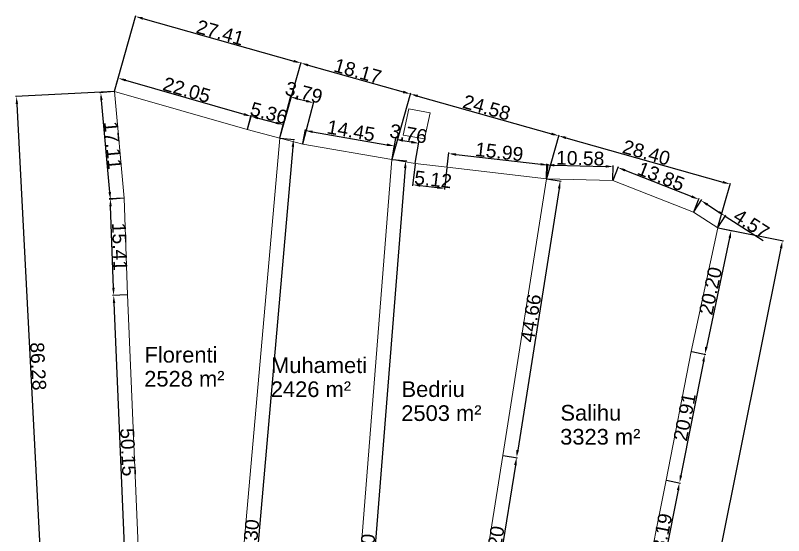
# Model space of a CAD drawing. Header units: metres. Extents: x 7518859 to 7519712, y 4697831 to 4698456.
# Drawn here: x 7519407.7 to 7519530.3, y 4697918 to 4698001 of the extents above; entities that cross this region are included whole.
import ezdxf

# ---------------------------------------------------------------- set-up
doc = ezdxf.new("R2010")
doc.units = ezdxf.units.M
doc.header["$PDMODE"] = 32
doc.header["$PDSIZE"] = 0.75
doc.layers.get('Defpoints').update_dxf_attribs({"lineweight": 0})
for name, color, linetype, lineweight in [('koshi', 33, 'Continuous', 0), ('Nr Parceles Baze', 7, 'Continuous', 0), ('Parc-Re', 1, 'Continuous', 0), ('YourDimensionLayer', 7, 'Continuous', 0)]:
    doc.layers.add(name, color=color, linetype=linetype, lineweight=lineweight)
doc.styles.get("Standard").update_dxf_attribs({"font": 'arial.ttf'})
doc.dimstyles.get("Standard").update_dxf_attribs({"dimtxt": 2.2, "dimasz": 1.2, "dimexe": 0.18, "dimexo": 0.0625, "dimgap": 0.09, "dimtad": 1, "dimzin": 0, "dimdsep": 46, "dimtxsty": 'Standard', "dimcen": 0, "dimadec": 0, "dimazin": 0, "dimtfac": 1, "dimtofl": 0, "dimtmove": 0, "dimatfit": 3, "dimfxl": 1, "dimtolj": 1, "dimtzin": 0, "dimarcsym": 0})

# ---------------------------------------------------------------- blocks, each defined once
blk = doc.blocks.new('*D158')
at = {"layer": 'Defpoints', "color": 0, "transparency": 16777216}
for p in [(7519515.59, 4697947.41), (7519511.55, 4697926.89), (7519513.71, 4697926.47)]:
    blk.add_point(p, dxfattribs=at)
at = {"layer": 'YourDimensionLayer', "color": 0, "lineweight": -2, "transparency": 16777216}
for p, q in [((7519515.65, 4697947.39), (7519517.93, 4697946.95)), ((7519517.52, 4697945.8), (7519513.94, 4697927.64)), ((7519511.62, 4697926.88), (7519513.89, 4697926.43))]:
    blk.add_line(p, q, dxfattribs=at)
at = {"layer": 'YourDimensionLayer', "color": 0, "transparency": 16777216}
for points in [[(7519517.32, 4697945.84), (7519517.72, 4697945.76), (7519517.75, 4697946.98)], [(7519513.75, 4697927.68), (7519514.14, 4697927.6), (7519513.71, 4697926.47)]]:
    blk.add_solid(points, dxfattribs=at)
at = {"layer": 'YourDimensionLayer', "color": 0, "transparency": 16777216, "insert": (7519514.54, 4697936.96), "char_height": 2.2, "attachment_point": 5, "rotation": 78.8647}
blk.add_mtext('\\A1;20.91', dxfattribs=at)
blk = doc.blocks.new('*D159')
at = {"layer": 'Defpoints', "color": 0, "transparency": 16777216}
for p in [(7519511.55, 4697926.89), (7519508.04, 4697909.05), (7519510.2, 4697908.62)]:
    blk.add_point(p, dxfattribs=at)
at = {"layer": 'YourDimensionLayer', "color": 0, "lineweight": -2, "transparency": 16777216}
for p, q in [((7519511.62, 4697926.88), (7519513.89, 4697926.43)), ((7519513.48, 4697925.29), (7519510.43, 4697909.8)), ((7519508.1, 4697909.03), (7519510.38, 4697908.59))]:
    blk.add_line(p, q, dxfattribs=at)
at = {"layer": 'YourDimensionLayer', "color": 0, "transparency": 16777216}
for points in [[(7519513.28, 4697925.33), (7519513.68, 4697925.25), (7519513.71, 4697926.47)], [(7519510.24, 4697909.84), (7519510.63, 4697909.76), (7519510.2, 4697908.62)]]:
    blk.add_solid(points, dxfattribs=at)
at = {"layer": 'YourDimensionLayer', "color": 0, "transparency": 16777216, "insert": (7519510.77, 4697917.78), "char_height": 2.2, "attachment_point": 5, "rotation": 78.8661}
blk.add_mtext('\\A1;18.19', dxfattribs=at)
blk = doc.blocks.new('*D168')
at = {"layer": 'Defpoints', "color": 0, "transparency": 16777216}
for p in [(7519503.13, 4697976.9), (7519492.5, 4697974.94), (7519503.08, 4697974.7)]:
    blk.add_point(p, dxfattribs=at)
at = {"layer": 'YourDimensionLayer', "color": 0, "lineweight": -2, "transparency": 16777216}
for p, q in [((7519492.5, 4697975), (7519492.55, 4697977.32)), ((7519493.75, 4697977.11), (7519501.93, 4697976.93)), ((7519503.08, 4697974.76), (7519503.13, 4697977.08))]:
    blk.add_line(p, q, dxfattribs=at)
at = {"layer": 'YourDimensionLayer', "color": 0, "transparency": 16777216}
for points in [[(7519493.75, 4697977.31), (7519493.74, 4697976.91), (7519492.55, 4697977.14)], [(7519501.93, 4697977.13), (7519501.92, 4697976.73), (7519503.13, 4697976.9)]]:
    blk.add_solid(points, dxfattribs=at)
at = {"layer": 'YourDimensionLayer', "color": 0, "transparency": 16777216, "insert": (7519497.87, 4697978.23), "char_height": 2.2, "attachment_point": 5, "rotation": 358.7005}
blk.add_mtext('\\A1;10.58', dxfattribs=at)
blk = doc.blocks.new('*D169')
at = {"layer": 'Defpoints', "color": 0, "transparency": 16777216}
for p in [(7519503.08, 4697974.7), (7519516.77, 4697971.68), (7519515.97, 4697969.63)]:
    blk.add_point(p, dxfattribs=at)
at = {"layer": 'YourDimensionLayer', "color": 0, "lineweight": -2, "transparency": 16777216}
for p, q in [((7519503.1, 4697974.76), (7519503.95, 4697976.92)), ((7519505, 4697976.31), (7519515.66, 4697972.12)), ((7519515.99, 4697969.69), (7519516.84, 4697971.85))]:
    blk.add_line(p, q, dxfattribs=at)
at = {"layer": 'YourDimensionLayer', "color": 0, "transparency": 16777216}
for points in [[(7519505.07, 4697976.5), (7519504.93, 4697976.12), (7519503.88, 4697976.75)], [(7519515.73, 4697972.3), (7519515.58, 4697971.93), (7519516.77, 4697971.68)]]:
    blk.add_solid(points, dxfattribs=at)
at = {"layer": 'YourDimensionLayer', "color": 0, "transparency": 16777216, "insert": (7519510.77, 4697975.34), "char_height": 2.2, "attachment_point": 5, "rotation": 338.5289}
blk.add_mtext('\\A1;13.85', dxfattribs=at)
blk = doc.blocks.new('*D170')
at = {"layer": 'Defpoints', "color": 0, "transparency": 16777216}
for p in [(7519515.97, 4697969.63), (7519521, 4697969.01), (7519519.81, 4697967.16)]:
    blk.add_point(p, dxfattribs=at)
at = {"layer": 'YourDimensionLayer', "color": 0, "lineweight": -2, "transparency": 16777216}
for p, q in [((7519516, 4697969.68), (7519517.26, 4697971.63)), ((7519518.17, 4697970.83), (7519519.99, 4697969.65)), ((7519519.85, 4697967.21), (7519521.1, 4697969.16)), ((7519521, 4697969.01), (7519527.04, 4697965.12))]:
    blk.add_line(p, q, dxfattribs=at)
at = {"layer": 'YourDimensionLayer', "color": 0, "transparency": 16777216}
for points in [[(7519518.28, 4697971), (7519518.06, 4697970.66), (7519517.16, 4697971.48)], [(7519520.1, 4697969.82), (7519519.89, 4697969.49), (7519521, 4697969.01)]]:
    blk.add_solid(points, dxfattribs=at)
at = {"layer": 'YourDimensionLayer', "color": 0, "transparency": 16777216, "insert": (7519525.18, 4697967.75), "char_height": 2.2, "attachment_point": 5, "rotation": 327.2136}
blk.add_mtext('\\A1;4.57', dxfattribs=at)
blk = doc.blocks.new('*D171')
at = {"layer": 'Defpoints', "color": 0, "transparency": 16777216}
for p in [(7519519.81, 4697967.16), (7519515.59, 4697947.41), (7519517.74, 4697946.95)]:
    blk.add_point(p, dxfattribs=at)
at = {"layer": 'YourDimensionLayer', "color": 0, "lineweight": -2, "transparency": 16777216}
for p, q in [((7519519.87, 4697967.14), (7519522.14, 4697966.66)), ((7519521.71, 4697965.52), (7519517.99, 4697948.12)), ((7519515.65, 4697947.39), (7519517.92, 4697946.91))]:
    blk.add_line(p, q, dxfattribs=at)
at = {"layer": 'YourDimensionLayer', "color": 0, "transparency": 16777216}
for points in [[(7519521.52, 4697965.56), (7519521.91, 4697965.48), (7519521.96, 4697966.7)], [(7519517.8, 4697948.16), (7519518.19, 4697948.08), (7519517.74, 4697946.95)]]:
    blk.add_solid(points, dxfattribs=at)
at = {"layer": 'YourDimensionLayer', "color": 0, "transparency": 16777216, "insert": (7519518.67, 4697957.07), "char_height": 2.2, "attachment_point": 5, "rotation": 77.9389}
blk.add_mtext('\\A1;20.20', dxfattribs=at)
blk = doc.blocks.new('*D172')
at = {"layer": 'Defpoints', "color": 0, "transparency": 16777216}
for p in [(7519492.5, 4697974.94), (7519485.53, 4697930.83), (7519487.7, 4697930.49)]:
    blk.add_point(p, dxfattribs=at)
at = {"layer": 'YourDimensionLayer', "color": 0, "lineweight": -2, "transparency": 16777216}
for p, q in [((7519492.56, 4697974.93), (7519494.85, 4697974.57)), ((7519494.48, 4697973.41), (7519487.89, 4697931.67)), ((7519485.59, 4697930.82), (7519487.88, 4697930.46))]:
    blk.add_line(p, q, dxfattribs=at)
at = {"layer": 'YourDimensionLayer', "color": 0, "transparency": 16777216}
for points in [[(7519494.29, 4697973.44), (7519494.68, 4697973.38), (7519494.67, 4697974.6)], [(7519487.69, 4697931.7), (7519488.09, 4697931.64), (7519487.7, 4697930.49)]]:
    blk.add_solid(points, dxfattribs=at)
at = {"layer": 'YourDimensionLayer', "color": 0, "transparency": 16777216, "insert": (7519489.99, 4697952.73), "char_height": 2.2, "attachment_point": 5, "rotation": 81.0209}
blk.add_mtext('\\A1;44.66', dxfattribs=at)
blk = doc.blocks.new('*D173')
at = {"layer": 'Defpoints', "color": 0, "transparency": 16777216}
for p in [(7519485.53, 4697930.83), (7519480.77, 4697901.01), (7519482.94, 4697900.66)]:
    blk.add_point(p, dxfattribs=at)
at = {"layer": 'YourDimensionLayer', "color": 0, "lineweight": -2, "transparency": 16777216}
for p, q in [((7519485.59, 4697930.82), (7519487.88, 4697930.46)), ((7519487.51, 4697929.3), (7519483.13, 4697901.85)), ((7519480.83, 4697901), (7519483.12, 4697900.63))]:
    blk.add_line(p, q, dxfattribs=at)
at = {"layer": 'YourDimensionLayer', "color": 0, "transparency": 16777216}
for points in [[(7519487.31, 4697929.33), (7519487.71, 4697929.27), (7519487.7, 4697930.48)], [(7519482.93, 4697901.88), (7519483.33, 4697901.81), (7519482.94, 4697900.66)]]:
    blk.add_solid(points, dxfattribs=at)
at = {"layer": 'YourDimensionLayer', "color": 0, "transparency": 16777216, "insert": (7519484.12, 4697915.76), "char_height": 2.2, "attachment_point": 5, "rotation": 80.9297}
blk.add_mtext('\\A1;30.20', dxfattribs=at)
blk = doc.blocks.new('*D177')
at = {"layer": 'Defpoints', "color": 0, "transparency": 16777216}
for p in [(7519472.09, 4697980.62), (7519467.83, 4697978.02), (7519471.53, 4697977.37)]:
    blk.add_point(p, dxfattribs=at)
at = {"layer": 'YourDimensionLayer', "color": 0, "lineweight": -2, "transparency": 16777216}
for p, q in [((7519467.84, 4697978.08), (7519468.42, 4697981.44)), ((7519469.58, 4697981.06), (7519470.91, 4697980.83)), ((7519471.54, 4697977.43), (7519472.12, 4697980.8))]:
    blk.add_line(p, q, dxfattribs=at)
at = {"layer": 'YourDimensionLayer', "color": 0, "transparency": 16777216}
for points in [[(7519469.61, 4697981.25), (7519469.54, 4697980.86), (7519468.39, 4697981.26)], [(7519470.95, 4697981.02), (7519470.88, 4697980.63), (7519472.09, 4697980.62)]]:
    blk.add_solid(points, dxfattribs=at)
at = {"layer": 'YourDimensionLayer', "color": 0, "transparency": 16777216, "insert": (7519470.45, 4697982.14), "char_height": 2.2, "attachment_point": 5, "rotation": 350.1311}
blk.add_mtext('\\A1;3.76', dxfattribs=at)
blk = doc.blocks.new('*D178')
at = {"layer": 'Defpoints', "color": 0, "transparency": 16777216}
for p in [(7519471.53, 4697977.37), (7519476.61, 4697976.78), (7519476.22, 4697973.42)]:
    blk.add_point(p, dxfattribs=at)
at = {"layer": 'YourDimensionLayer', "color": 0, "lineweight": -2, "transparency": 16777216}
for p, q in [((7519471.52, 4697977.31), (7519471.12, 4697973.83)), ((7519476.6, 4697976.72), (7519476.2, 4697973.24)), ((7519472.33, 4697973.87), (7519475.03, 4697973.55))]:
    blk.add_line(p, q, dxfattribs=at)
at = {"layer": 'YourDimensionLayer', "color": 0, "transparency": 16777216}
for points in [[(7519472.35, 4697974.07), (7519472.31, 4697973.67), (7519471.14, 4697974.01)], [(7519475.05, 4697973.75), (7519475, 4697973.36), (7519476.22, 4697973.42)]]:
    blk.add_solid(points, dxfattribs=at)
at = {"layer": 'YourDimensionLayer', "color": 0, "transparency": 16777216, "insert": (7519474.39, 4697974.85), "char_height": 2.2, "attachment_point": 5, "rotation": 353.389}
blk.add_mtext('\\A1;5.12', dxfattribs=at)
blk = doc.blocks.new('*D179')
at = {"layer": 'Defpoints', "color": 0, "transparency": 16777216}
for p in [(7519476.61, 4697976.78), (7519492.75, 4697977.13), (7519492.5, 4697974.94)]:
    blk.add_point(p, dxfattribs=at)
at = {"layer": 'YourDimensionLayer', "color": 0, "lineweight": -2, "transparency": 16777216}
for p, q in [((7519476.62, 4697976.85), (7519476.88, 4697979.15)), ((7519478.06, 4697978.83), (7519491.56, 4697977.27)), ((7519492.51, 4697975), (7519492.77, 4697977.31))]:
    blk.add_line(p, q, dxfattribs=at)
at = {"layer": 'YourDimensionLayer', "color": 0, "transparency": 16777216}
for points in [[(7519478.08, 4697979.03), (7519478.03, 4697978.63), (7519476.86, 4697978.97)], [(7519491.58, 4697977.46), (7519491.54, 4697977.07), (7519492.75, 4697977.13)]]:
    blk.add_solid(points, dxfattribs=at)
at = {"layer": 'YourDimensionLayer', "color": 0, "transparency": 16777216, "insert": (7519484.95, 4697979.25), "char_height": 2.2, "attachment_point": 5, "rotation": 353.3868}
blk.add_mtext('\\A1;15.99', dxfattribs=at)
blk = doc.blocks.new('*D180')
at = {"layer": 'Defpoints', "color": 0, "transparency": 16777216}
for p in [(7519467.83, 4697978.02), (7519457.62, 4697849.42), (7519459.81, 4697849.24)]:
    blk.add_point(p, dxfattribs=at)
at = {"layer": 'YourDimensionLayer', "color": 0, "lineweight": -2, "transparency": 16777216}
for p, q in [((7519467.89, 4697978.01), (7519470.2, 4697977.83)), ((7519469.93, 4697976.65), (7519459.91, 4697850.44)), ((7519457.68, 4697849.41), (7519459.99, 4697849.23))]:
    blk.add_line(p, q, dxfattribs=at)
at = {"layer": 'YourDimensionLayer', "color": 0, "transparency": 16777216}
for points in [[(7519469.73, 4697976.66), (7519470.13, 4697976.63), (7519470.02, 4697977.84)], [(7519459.71, 4697850.46), (7519460.11, 4697850.43), (7519459.81, 4697849.24)]]:
    blk.add_solid(points, dxfattribs=at)
at = {"layer": 'YourDimensionLayer', "color": 0, "transparency": 16777216, "insert": (7519463.71, 4697913.64), "char_height": 2.2, "attachment_point": 5, "rotation": 85.4612}
blk.add_mtext('\\A1;129.00', dxfattribs=at)
blk = doc.blocks.new('*D184')
at = {"layer": 'Defpoints', "color": 0, "transparency": 16777216}
for p in [(7519455.3, 4697987.07), (7519449.92, 4697981.45), (7519453.59, 4697980.49)]:
    blk.add_point(p, dxfattribs=at)
at = {"layer": 'YourDimensionLayer', "color": 0, "lineweight": -2, "transparency": 16777216}
for p, q in [((7519449.94, 4697981.51), (7519451.68, 4697988.2)), ((7519452.8, 4697987.72), (7519454.14, 4697987.37)), ((7519453.6, 4697980.55), (7519455.35, 4697987.24))]:
    blk.add_line(p, q, dxfattribs=at)
at = {"layer": 'YourDimensionLayer', "color": 0, "transparency": 16777216}
for points in [[(7519452.85, 4697987.91), (7519452.75, 4697987.53), (7519451.63, 4697988.02)], [(7519454.19, 4697987.56), (7519454.09, 4697987.18), (7519455.3, 4697987.07)]]:
    blk.add_solid(points, dxfattribs=at)
at = {"layer": 'YourDimensionLayer', "color": 0, "transparency": 16777216, "insert": (7519453.77, 4697988.72), "char_height": 2.2, "attachment_point": 5, "rotation": 345.3989}
blk.add_mtext('\\A1;3.79', dxfattribs=at)
blk = doc.blocks.new('*D185')
at = {"layer": 'Defpoints', "color": 0, "transparency": 16777216}
for p in [(7519453.59, 4697980.49), (7519468.21, 4697980.18), (7519467.83, 4697978.02)]:
    blk.add_point(p, dxfattribs=at)
at = {"layer": 'YourDimensionLayer', "color": 0, "lineweight": -2, "transparency": 16777216}
for p, q in [((7519453.6, 4697980.56), (7519454, 4697982.84)), ((7519455.15, 4697982.46), (7519467.02, 4697980.39)), ((7519467.84, 4697978.08), (7519468.24, 4697980.36))]:
    blk.add_line(p, q, dxfattribs=at)
at = {"layer": 'YourDimensionLayer', "color": 0, "transparency": 16777216}
for points in [[(7519455.18, 4697982.65), (7519455.11, 4697982.26), (7519453.97, 4697982.66)], [(7519467.06, 4697980.59), (7519466.99, 4697980.19), (7519468.21, 4697980.18)]]:
    blk.add_solid(points, dxfattribs=at)
at = {"layer": 'YourDimensionLayer', "color": 0, "transparency": 16777216, "insert": (7519461.29, 4697982.62), "char_height": 2.2, "attachment_point": 5, "rotation": 350.1311}
blk.add_mtext('\\A1;14.45', dxfattribs=at)
blk = doc.blocks.new('*D186')
at = {"layer": 'Defpoints', "color": 0, "transparency": 16777216}
for p in [(7519449.92, 4697981.45), (7519438.41, 4697850.65), (7519440.6, 4697850.46)]:
    blk.add_point(p, dxfattribs=at)
at = {"layer": 'YourDimensionLayer', "color": 0, "lineweight": -2, "transparency": 16777216}
for p, q in [((7519449.98, 4697981.44), (7519452.29, 4697981.24)), ((7519452.01, 4697980.06), (7519440.71, 4697851.65)), ((7519438.47, 4697850.65), (7519440.78, 4697850.44))]:
    blk.add_line(p, q, dxfattribs=at)
at = {"layer": 'YourDimensionLayer', "color": 0, "transparency": 16777216}
for points in [[(7519451.81, 4697980.08), (7519452.21, 4697980.04), (7519452.11, 4697981.26)], [(7519440.51, 4697851.67), (7519440.9, 4697851.64), (7519440.6, 4697850.46)]]:
    blk.add_solid(points, dxfattribs=at)
at = {"layer": 'YourDimensionLayer', "color": 0, "transparency": 16777216, "insert": (7519445.15, 4697915.96), "char_height": 2.2, "attachment_point": 5, "rotation": 84.9692}
blk.add_mtext('\\A1;131.30', dxfattribs=at)
blk = doc.blocks.new('*D193')
at = {"layer": 'Defpoints', "color": 0, "transparency": 16777216}
for p in [(7519423.41, 4697956.35), (7519425.61, 4697956.45), (7519427.77, 4697906.34)]:
    blk.add_point(p, dxfattribs=at)
at = {"layer": 'YourDimensionLayer', "color": 0, "lineweight": -2, "transparency": 16777216}
for p, q in [((7519425.55, 4697956.44), (7519423.23, 4697956.34)), ((7519425.52, 4697907.45), (7519423.47, 4697955.15)), ((7519427.71, 4697906.34), (7519425.39, 4697906.24))]:
    blk.add_line(p, q, dxfattribs=at)
at = {"layer": 'YourDimensionLayer', "color": 0, "transparency": 16777216}
for points in [[(7519423.67, 4697955.16), (7519423.27, 4697955.14), (7519423.41, 4697956.35)], [(7519425.72, 4697907.46), (7519425.32, 4697907.44), (7519425.57, 4697906.25)]]:
    blk.add_solid(points, dxfattribs=at)
at = {"layer": 'YourDimensionLayer', "color": 0, "transparency": 16777216, "insert": (7519425.71, 4697931.35), "char_height": 2.2, "attachment_point": 5, "rotation": 272.4686}
blk.add_mtext('\\A1;50.15', dxfattribs=at)
blk = doc.blocks.new('*D194')
at = {"layer": 'Defpoints', "color": 0, "transparency": 16777216}
for p in [(7519422.88, 4697971.77), (7519425.08, 4697971.85), (7519425.61, 4697956.45)]:
    blk.add_point(p, dxfattribs=at)
at = {"layer": 'YourDimensionLayer', "color": 0, "lineweight": -2, "transparency": 16777216}
for p, q in [((7519425.02, 4697971.84), (7519422.7, 4697971.76)), ((7519423.37, 4697957.57), (7519422.92, 4697970.57)), ((7519425.55, 4697956.44), (7519423.23, 4697956.36))]:
    blk.add_line(p, q, dxfattribs=at)
at = {"layer": 'YourDimensionLayer', "color": 0, "transparency": 16777216}
for points in [[(7519423.12, 4697970.58), (7519422.72, 4697970.56), (7519422.88, 4697971.77)], [(7519423.57, 4697957.58), (7519423.17, 4697957.56), (7519423.41, 4697956.37)]]:
    blk.add_solid(points, dxfattribs=at)
at = {"layer": 'YourDimensionLayer', "color": 0, "transparency": 16777216, "insert": (7519424.36, 4697964.11), "char_height": 2.2, "attachment_point": 5, "rotation": 271.9711}
blk.add_mtext('\\A1;15.41', dxfattribs=at)
blk = doc.blocks.new('*D195')
at = {"layer": 'Defpoints', "color": 0, "transparency": 16777216}
for p in [(7519423.54, 4697988.89), (7519421.35, 4697988.69), (7519425.08, 4697971.85)]:
    blk.add_point(p, dxfattribs=at)
at = {"layer": 'YourDimensionLayer', "color": 0, "lineweight": -2, "transparency": 16777216}
for p, q in [((7519423.48, 4697988.88), (7519421.17, 4697988.67)), ((7519422.78, 4697972.84), (7519421.46, 4697987.49)), ((7519425.02, 4697971.84), (7519422.71, 4697971.63))]:
    blk.add_line(p, q, dxfattribs=at)
at = {"layer": 'YourDimensionLayer', "color": 0, "transparency": 16777216}
for points in [[(7519421.66, 4697987.51), (7519421.26, 4697987.47), (7519421.35, 4697988.69)], [(7519422.98, 4697972.86), (7519422.58, 4697972.82), (7519422.89, 4697971.65)]]:
    blk.add_solid(points, dxfattribs=at)
at = {"layer": 'YourDimensionLayer', "color": 0, "transparency": 16777216, "insert": (7519423.31, 4697980.28), "char_height": 2.2, "attachment_point": 5, "rotation": 275.1641}
blk.add_mtext('\\A1;17.11', dxfattribs=at)
blk = doc.blocks.new('*D196')
at = {"layer": 'Defpoints', "color": 0, "transparency": 16777216}
for p in [(7519423.54, 4697988.89), (7519445.34, 4697984.91), (7519444.74, 4697982.8)]:
    blk.add_point(p, dxfattribs=at)
at = {"layer": 'YourDimensionLayer', "color": 0, "lineweight": -2, "transparency": 16777216}
for p, q in [((7519423.56, 4697988.95), (7519424.2, 4697991.17)), ((7519425.3, 4697990.67), (7519444.19, 4697985.24)), ((7519444.75, 4697982.86), (7519445.39, 4697985.09))]:
    blk.add_line(p, q, dxfattribs=at)
at = {"layer": 'YourDimensionLayer', "color": 0, "transparency": 16777216}
for points in [[(7519425.36, 4697990.86), (7519425.25, 4697990.48), (7519424.15, 4697991)], [(7519444.25, 4697985.44), (7519444.13, 4697985.05), (7519445.34, 4697984.91)]]:
    blk.add_solid(points, dxfattribs=at)
at = {"layer": 'YourDimensionLayer', "color": 0, "transparency": 16777216, "insert": (7519435.08, 4697989.12), "char_height": 2.2, "attachment_point": 5, "rotation": 343.9757}
blk.add_mtext('\\A1;22.05', dxfattribs=at)
blk = doc.blocks.new('*D197')
at = {"layer": 'Defpoints', "color": 0, "transparency": 16777216}
for p in [(7519444.74, 4697982.8), (7519450.48, 4697983.58), (7519449.92, 4697981.45)]:
    blk.add_point(p, dxfattribs=at)
at = {"layer": 'YourDimensionLayer', "color": 0, "lineweight": -2, "transparency": 16777216}
for p, q in [((7519444.75, 4697982.86), (7519445.34, 4697985.1)), ((7519446.45, 4697984.63), (7519449.32, 4697983.88)), ((7519449.94, 4697981.51), (7519450.52, 4697983.75))]:
    blk.add_line(p, q, dxfattribs=at)
at = {"layer": 'YourDimensionLayer', "color": 0, "transparency": 16777216}
for points in [[(7519446.5, 4697984.82), (7519446.4, 4697984.43), (7519445.29, 4697984.93)], [(7519449.37, 4697984.07), (7519449.26, 4697983.69), (7519450.48, 4697983.58)]]:
    blk.add_solid(points, dxfattribs=at)
at = {"layer": 'YourDimensionLayer', "color": 0, "transparency": 16777216, "insert": (7519448.19, 4697985.43), "char_height": 2.2, "attachment_point": 5, "rotation": 345.4088}
blk.add_mtext('\\A1;5.36', dxfattribs=at)
blk = doc.blocks.new('*D204')
at = {"layer": 'Defpoints', "color": 0, "transparency": 16777216}
for p in [(7519519.81, 4697967.16), (7519530.15, 4697965.09), (7519495.2, 4697844.21)]:
    blk.add_point(p, dxfattribs=at)
at = {"layer": 'YourDimensionLayer', "color": 0, "lineweight": -2, "transparency": 16777216}
for p, q in [((7519519.87, 4697967.14), (7519530.33, 4697965.05)), ((7519505.77, 4697843.31), (7519529.91, 4697963.91)), ((7519495.26, 4697844.19), (7519505.72, 4697842.1))]:
    blk.add_line(p, q, dxfattribs=at)
at = {"layer": 'YourDimensionLayer', "color": 0, "transparency": 16777216}
for points in [[(7519529.72, 4697963.95), (7519530.11, 4697963.87), (7519530.15, 4697965.09)], [(7519505.58, 4697843.35), (7519505.97, 4697843.27), (7519505.54, 4697842.14)]]:
    blk.add_solid(points, dxfattribs=at)
at = {"layer": 'YourDimensionLayer', "color": 0, "transparency": 16777216, "insert": (7519516.65, 4697903.85), "char_height": 2.2, "attachment_point": 5, "rotation": 78.6811}
blk.add_mtext('\\A1;125.39', dxfattribs=at)
blk = doc.blocks.new('*D205')
at = {"layer": 'Defpoints', "color": 0, "transparency": 16777216}
for p in [(7519453.29, 4697993.41), (7519423.54, 4697988.89), (7519449.92, 4697981.45)]:
    blk.add_point(p, dxfattribs=at)
at = {"layer": 'YourDimensionLayer', "color": 0, "lineweight": -2, "transparency": 16777216}
for p, q in [((7519423.56, 4697988.95), (7519426.96, 4698001.02)), ((7519428.07, 4698000.52), (7519452.14, 4697993.73)), ((7519449.94, 4697981.51), (7519453.34, 4697993.58))]:
    blk.add_line(p, q, dxfattribs=at)
at = {"layer": 'YourDimensionLayer', "color": 0, "transparency": 16777216}
for points in [[(7519428.12, 4698000.71), (7519428.01, 4698000.33), (7519426.91, 4698000.84)], [(7519452.19, 4697993.93), (7519452.08, 4697993.54), (7519453.29, 4697993.41)]]:
    blk.add_solid(points, dxfattribs=at)
at = {"layer": 'YourDimensionLayer', "color": 0, "transparency": 16777216, "insert": (7519440.43, 4697998.28), "char_height": 2.2, "attachment_point": 5, "rotation": 344.2559}
blk.add_mtext('\\A1;27.41', dxfattribs=at)
blk = doc.blocks.new('*D206')
at = {"layer": 'Defpoints', "color": 0, "transparency": 16777216}
for p in [(7519470.78, 4697988.48), (7519449.92, 4697981.45), (7519467.83, 4697978.02)]:
    blk.add_point(p, dxfattribs=at)
at = {"layer": 'YourDimensionLayer', "color": 0, "lineweight": -2, "transparency": 16777216}
for p, q in [((7519449.94, 4697981.51), (7519453.34, 4697993.58)), ((7519454.45, 4697993.08), (7519469.62, 4697988.8)), ((7519467.85, 4697978.08), (7519470.83, 4697988.65))]:
    blk.add_line(p, q, dxfattribs=at)
at = {"layer": 'YourDimensionLayer', "color": 0, "transparency": 16777216}
for points in [[(7519454.5, 4697993.27), (7519454.39, 4697992.89), (7519453.29, 4697993.41)], [(7519469.68, 4697989), (7519469.57, 4697988.61), (7519470.78, 4697988.48)]]:
    blk.add_solid(points, dxfattribs=at)
at = {"layer": 'YourDimensionLayer', "color": 0, "transparency": 16777216, "insert": (7519462.36, 4697992.11), "char_height": 2.2, "attachment_point": 5, "rotation": 344.2559}
blk.add_mtext('\\A1;18.17', dxfattribs=at)
blk = doc.blocks.new('*D207')
at = {"layer": 'Defpoints', "color": 0, "transparency": 16777216}
for p in [(7519494.43, 4697981.81), (7519467.83, 4697978.02), (7519492.5, 4697974.94)]:
    blk.add_point(p, dxfattribs=at)
at = {"layer": 'YourDimensionLayer', "color": 0, "lineweight": -2, "transparency": 16777216}
for p, q in [((7519467.85, 4697978.08), (7519470.83, 4697988.65)), ((7519471.93, 4697988.15), (7519493.28, 4697982.13)), ((7519492.52, 4697975), (7519494.48, 4697981.98))]:
    blk.add_line(p, q, dxfattribs=at)
at = {"layer": 'YourDimensionLayer', "color": 0, "transparency": 16777216}
for points in [[(7519471.99, 4697988.34), (7519471.88, 4697987.96), (7519470.78, 4697988.48)], [(7519493.33, 4697982.33), (7519493.22, 4697981.94), (7519494.43, 4697981.81)]]:
    blk.add_solid(points, dxfattribs=at)
at = {"layer": 'YourDimensionLayer', "color": 0, "transparency": 16777216, "insert": (7519482.94, 4697986.31), "char_height": 2.2, "attachment_point": 5, "rotation": 344.2559}
blk.add_mtext('\\A1;24.58', dxfattribs=at)
blk = doc.blocks.new('*D208')
at = {"layer": 'Defpoints', "color": 0, "transparency": 16777216}
for p in [(7519492.5, 4697974.94), (7519521.77, 4697974.1), (7519519.81, 4697967.16)]:
    blk.add_point(p, dxfattribs=at)
at = {"layer": 'YourDimensionLayer', "color": 0, "lineweight": -2, "transparency": 16777216}
for p, q in [((7519492.52, 4697975), (7519494.48, 4697981.98)), ((7519495.59, 4697981.48), (7519520.62, 4697974.43)), ((7519519.83, 4697967.22), (7519521.82, 4697974.28))]:
    blk.add_line(p, q, dxfattribs=at)
at = {"layer": 'YourDimensionLayer', "color": 0, "transparency": 16777216}
for points in [[(7519495.64, 4697981.68), (7519495.53, 4697981.29), (7519494.43, 4697981.81)], [(7519520.67, 4697974.62), (7519520.56, 4697974.24), (7519521.77, 4697974.1)]]:
    blk.add_solid(points, dxfattribs=at)
at = {"layer": 'YourDimensionLayer', "color": 0, "transparency": 16777216, "insert": (7519508.43, 4697979.12), "char_height": 2.2, "attachment_point": 5, "rotation": 344.2559}
blk.add_mtext('\\A1;28.40', dxfattribs=at)
blk = doc.blocks.new('*D209')
at = {"layer": 'Defpoints', "color": 0, "transparency": 16777216}
for p in [(7519423.54, 4697988.89), (7519412.4, 4697901.91), (7519428.03, 4697902.73)]:
    blk.add_point(p, dxfattribs=at)
at = {"layer": 'YourDimensionLayer', "color": 0, "lineweight": -2, "transparency": 16777216}
for p, q in [((7519423.48, 4697988.88), (7519407.73, 4697988.06)), ((7519407.97, 4697986.87), (7519412.33, 4697903.11)), ((7519427.97, 4697902.72), (7519412.22, 4697901.9))]:
    blk.add_line(p, q, dxfattribs=at)
at = {"layer": 'YourDimensionLayer', "color": 0, "transparency": 16777216}
for points in [[(7519408.17, 4697986.88), (7519407.77, 4697986.86), (7519407.91, 4697988.07)], [(7519412.53, 4697903.12), (7519412.13, 4697903.1), (7519412.4, 4697901.91)]]:
    blk.add_solid(points, dxfattribs=at)
at = {"layer": 'YourDimensionLayer', "color": 0, "transparency": 16777216, "insert": (7519411.36, 4697945.05), "char_height": 2.2, "attachment_point": 5, "rotation": 272.9831}
blk.add_mtext('\\A1;86.28', dxfattribs=at)

msp = doc.modelspace()

# ---------------------------------------------------------------- linework, layer by layer
at = {"layer": 'koshi', "flags": 128}
msp.add_lwpolyline([(7519473.015, 4697981.308), (7519473.906, 4697985.474), (7519470.498, 4697986.118), (7519469.615, 4697981.936)], close=True, dxfattribs=at)
at = {"layer": 'Parc-Re', "flags": 128}
for points in [[(7519449.922, 4697981.448), (7519444.736, 4697982.799), (7519423.542, 4697988.886), (7519425.082, 4697971.846), (7519425.612, 4697956.446), (7519427.772, 4697906.344), (7519428.032, 4697902.726), (7519428.672, 4697902.829), (7519424.414, 4697878.69), (7519420.993, 4697851.421), (7519428.673, 4697850.821), (7519438.408, 4697850.652)], [(7519467.828, 4697978.016), (7519453.588, 4697980.494), (7519449.922, 4697981.448), (7519438.408, 4697850.652), (7519446.744, 4697850.508), (7519457.62, 4697849.419)], [(7519492.498, 4697974.942), (7519476.61, 4697976.784), (7519471.528, 4697977.373), (7519467.828, 4697978.016), (7519457.62, 4697849.419), (7519470.555, 4697848.124), (7519480.767, 4697901.008), (7519485.528, 4697930.831)], [(7519515.592, 4697947.406), (7519519.812, 4697967.156), (7519515.968, 4697969.632), (7519503.078, 4697974.702), (7519492.498, 4697974.942), (7519485.528, 4697930.831), (7519480.767, 4697901.008), (7519470.555, 4697848.124), (7519481.914, 4697846.988), (7519487.01, 4697846.478), (7519495.202, 4697844.206), (7519502.052, 4697879.806), (7519508.042, 4697909.046), (7519511.554, 4697926.891)]]:
    msp.add_lwpolyline(points, close=True, dxfattribs=at)

# ---------------------------------------------------------------- texts
at = {"layer": 'Nr Parceles Baze'}
for s, p in [('Florenti', (7519428.334, 4697945.638)), ('Muhameti', (7519448.529, 4697943.971)), ('2528 m²', (7519428.29, 4697941.812)), ('2426 m²', (7519448.485, 4697940.145)), ('Bedriu', (7519469.35, 4697940.156)), ('2503 m²', (7519469.306, 4697936.33)), ('Salihu', (7519494.705, 4697936.385)), ('3323 m²', (7519494.662, 4697932.559))]:
    msp.add_text(s, height=2.5, dxfattribs=at).set_placement(p)

# ---------------------------------------------------------------- dimensions: what is measured, and where the dimension line sits
at = {"layer": 'YourDimensionLayer'}
for p1, p2, distance, picture, middle in [((7519423.542, 4697988.886), (7519449.922, 4697981.448), 12.425, '*D205', (7519440.428, 4697998.275)), ((7519423.542, 4697988.886), (7519444.736, 4697982.799), 2.2, '*D196', (7519435.081, 4697989.123)), ((7519423.542, 4697988.886), (7519428.032, 4697902.726), -15.658, '*D209', (7519411.362, 4697945.054)), ((7519425.082, 4697971.846), (7519423.542, 4697988.886), 2.2, '*D195', (7519423.311, 4697980.275)), ((7519453.588, 4697980.494), (7519467.828, 4697978.016), 2.2, '*D185', (7519461.293, 4697982.618)), ((7519449.922, 4697981.448), (7519438.408, 4697850.652), 2.2, '*D186', (7519445.147, 4697915.964)), ((7519476.61, 4697976.784), (7519492.498, 4697974.942), 2.2, '*D179', (7519484.947, 4697979.253)), ((7519492.498, 4697974.942), (7519503.078, 4697974.702), 2.2, '*D168', (7519497.866, 4697978.234)), ((7519467.828, 4697978.016), (7519457.62, 4697849.419), 2.2, '*D180', (7519463.708, 4697913.639)), ((7519503.078, 4697974.702), (7519515.968, 4697969.632), 2.2, '*D169', (7519510.773, 4697975.344)), ((7519492.498, 4697974.942), (7519485.528, 4697930.831), 2.2, '*D172', (7519489.988, 4697952.732)), ((7519425.612, 4697956.446), (7519425.082, 4697971.846), 2.2, '*D194', (7519424.361, 4697964.112)), ((7519515.968, 4697969.632), (7519519.812, 4697967.156), 2.2, '*D170', (7519525.182, 4697967.751)), ((7519495.202, 4697844.206), (7519519.812, 4697967.156), -10.542, '*D204', (7519516.653, 4697903.85)), ((7519519.812, 4697967.156), (7519515.592, 4697947.406), 2.2, '*D171', (7519518.667, 4697957.074)), ((7519427.772, 4697906.344), (7519425.612, 4697956.446), 2.2, '*D193', (7519425.706, 4697931.352)), ((7519515.592, 4697947.406), (7519511.554, 4697926.891), 2.2, '*D158', (7519514.541, 4697936.957)), ((7519485.528, 4697930.831), (7519480.767, 4697901.008), 2.2, '*D173', (7519484.121, 4697915.764)), ((7519511.554, 4697926.891), (7519508.042, 4697909.046), 2.2, '*D159', (7519510.766, 4697917.777))]:
    dim = msp.add_aligned_dim(p1=p1, p2=p2, distance=distance, dimstyle='Standard', dxfattribs=at)
    dim.commit()
    dim.dimension.update_dxf_attribs({"geometry": picture, "text_midpoint": middle})
for base, p1, p2, picture, middle in [((7519470.778, 4697988.478), (7519449.922, 4697981.448), (7519467.828, 4697978.016), '*D206', (7519462.365, 4697992.11)), ((7519494.434, 4697981.809), (7519467.828, 4697978.016), (7519492.498, 4697974.942), '*D207', (7519482.935, 4697986.311)), ((7519521.771, 4697974.102), (7519492.498, 4697974.942), (7519519.812, 4697967.156), '*D208', (7519508.432, 4697979.123))]:
    dim = msp.add_linear_dim(base=base, p1=p1, p2=p2, angle=164.2559, dimstyle='Standard', override={"dimtmove": 1}, dxfattribs=at)
    dim.commit()
    dim.dimension.update_dxf_attribs({"geometry": picture, "text_midpoint": middle})
for base, p1, p2, angle, picture, middle in [((7519455.301, 4697987.068), (7519449.922, 4697981.448), (7519453.588, 4697980.494), 345.39885, '*D184', (7519453.468, 4697987.546)), ((7519450.476, 4697983.578), (7519444.736, 4697982.799), (7519449.922, 4697981.448), 345.40881, '*D197', (7519447.883, 4697984.253)), ((7519472.093, 4697980.619), (7519467.828, 4697978.016), (7519471.528, 4697977.373), 350.13109, '*D177', (7519470.243, 4697980.941)), ((7519476.22, 4697973.417), (7519471.528, 4697977.373), (7519476.61, 4697976.784), 353.38896, '*D178', (7519474.248, 4697973.645))]:
    dim = msp.add_linear_dim(base=base, p1=p1, p2=p2, angle=angle, dimstyle='Standard', dxfattribs=at)
    dim.commit()
    dim.dimension.update_dxf_attribs({"geometry": picture, "text_midpoint": middle, "dimtype": 161})

doc.saveas('drawing.dxf')
